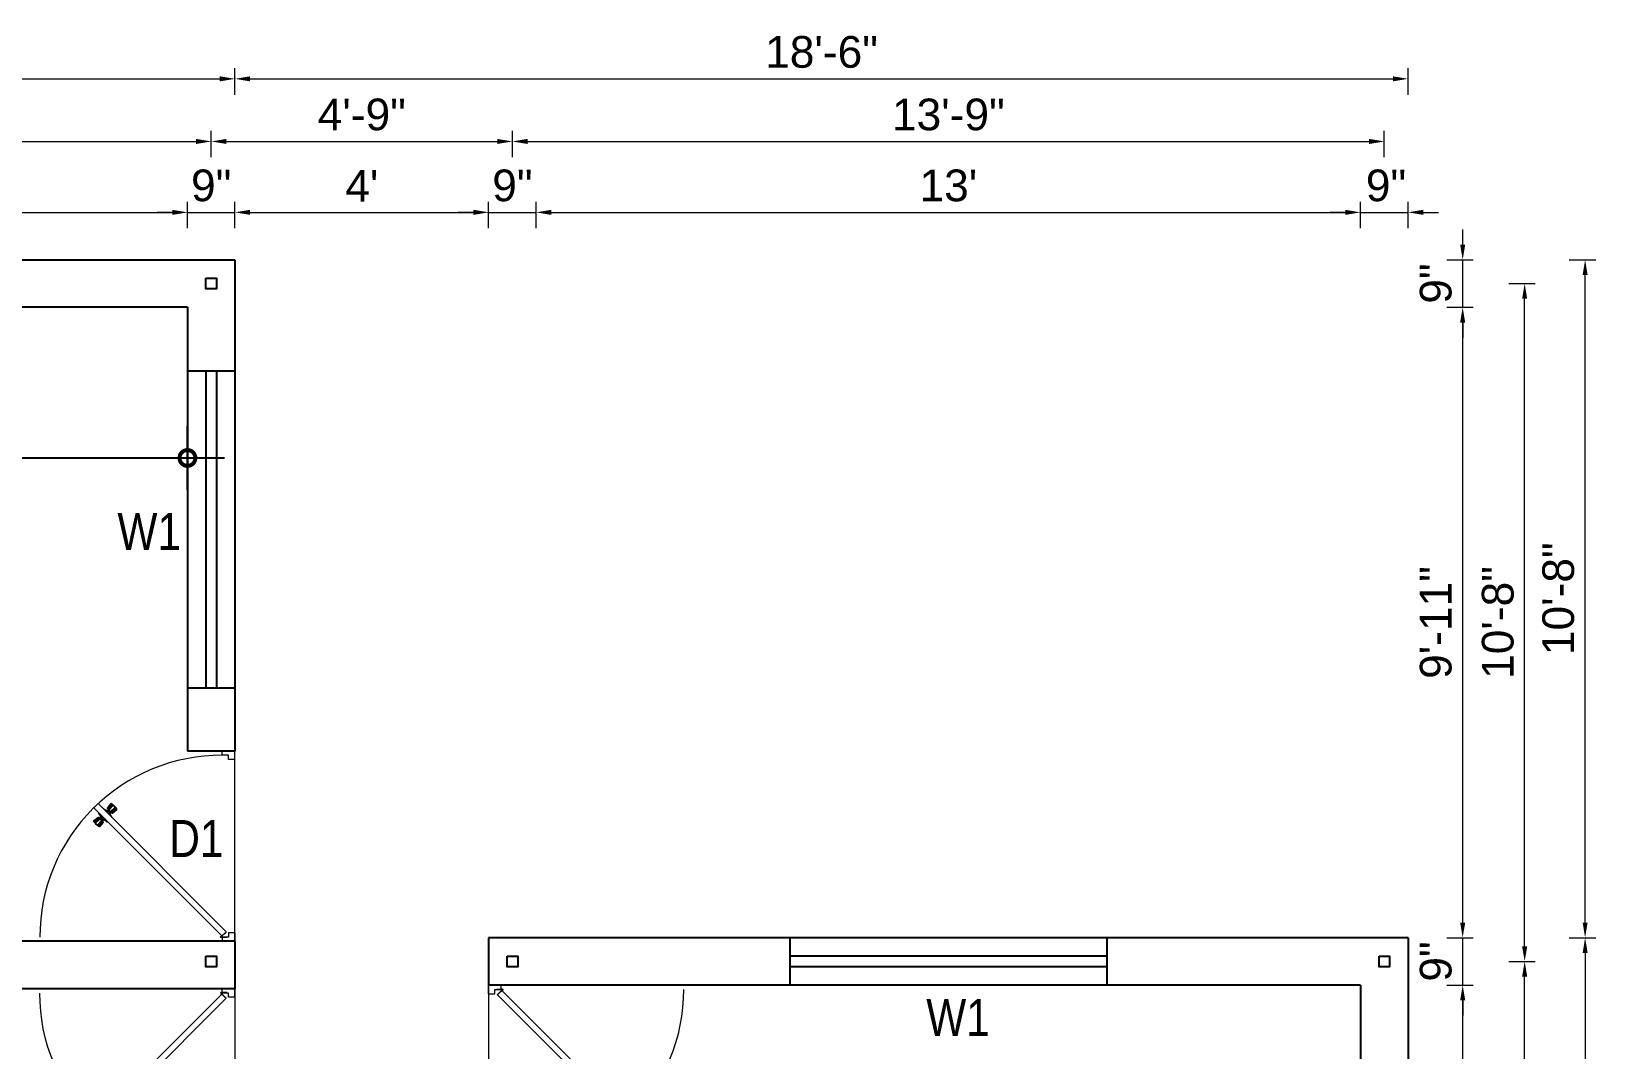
# Model space of a CAD drawing. Header units: inches. Extents: x 392906 to 410488, y -52747 to -40742.
# Drawn here: x 399336.1 to 399632.2, y -50948.8 to -50756 of the extents above; entities that cross this region are included whole.
import ezdxf

# ---------------------------------------------------------------- set-up
doc = ezdxf.new("R2010")
doc.units = ezdxf.units.IN
doc.header["$LTSCALE"] = 2
doc.header["$MEASUREMENT"] = 0
doc.header["$PDMODE"] = 34
doc.layers.get('0').update_dxf_attribs({"linetype": 'CONTINUOUS'})
doc.layers.get('DEFPOINTS').update_dxf_attribs({"color": 141, "linetype": 'CONTINUOUS'})
for name, color, linetype, lineweight in [('DOOR & WIN', 1, 'CONTINUOUS', 25), ('PUERTAS', 7, 'CONTINUOUS', 9), ('steps', 253, 'CONTINUOUS', 20)]:
    doc.layers.add(name, color=color, linetype=linetype, lineweight=lineweight)
doc.styles.add('Lettring Text', font='arial.ttf')
doc.styles.add('ROMANS', font='Romans.shx', dxfattribs={"width": 0.8})
doc.styles.get("Standard").update_dxf_attribs({"font": 'ARIALN.TTF'})
doc.dimstyles.new('8 SCALE', dxfattribs={"dimscale": 0, "dimtxt": 7, "dimasz": 6, "dimexe": 6, "dimexo": 2, "dimgap": 2, "dimtad": 1, "dimdec": 0, "dimzin": 0, "dimdsep": 46, "dimlunit": 4, "dimtxsty": 'ROMANS', "dimblk": 'DOTSMALL', "dimcen": 0, "dimdle": 7, "dimclrd": 8, "dimclre": 8, "dimclrt": 3, "dimadec": 0, "dimazin": 0, "dimtfac": 1, "dimtdec": 0, "dimtofl": 0, "dimtmove": 2, "dimatfit": 3, "dimfxl": 6, "dimfxlon": 1, "dimtolj": 1, "dimtzin": 0, "dimarcsym": 0})
doc.dimstyles.new('Copy of Standard', dxfattribs={"dimtxt": 6, "dimasz": 2.875, "dimexe": 2, "dimexo": 4, "dimgap": 2, "dimtad": 1, "dimdec": 0, "dimrnd": 1, "dimzin": 0, "dimdsep": 46, "dimlunit": 4, "dimtxsty": 'Lettring Text', "dimcen": 0.1, "dimclrd": 7, "dimclre": 7, "dimclrt": 7, "dimazin": 0, "dimtfac": 0.645, "dimtdec": 0, "dimtmove": 1, "dimatfit": 0, "dimfxl": 3, "dimfxlon": 1, "dimtfillclr": 256, "dimtolj": 1, "dimtzin": 0, "dimlwd": -1, "dimlwe": -1, "dimarcsym": 2})

# ---------------------------------------------------------------- blocks, each defined once
blk = doc.blocks.new('3ft')
at = {"layer": 'PUERTAS', "color": 6}
for p, q in [((1.01, 2.52), (25.23, 26.74)), ((26.05, 25.92), (25.23, 26.74)), ((26.05, 25.92), (1.77, 1.64)), ((0, 2.4), (0, 0)), ((0.72, 2.4), (0, 2.4)), ((1.6, 0), (0, 0)), ((0.72, 1.52), (0.72, 2.44)), ((0.8, 1.52), (0.72, 1.52)), ((0.8, 1.52), (0.8, 2.41)), ((0.8, 1.2), (0.8, 1.52)), ((1.6, 1.2), (0.8, 1.2)), ((1.57, 1.84), (0.94, 2.47)), ((1.63, 1.89), (0.97, 2.55)), ((1.63, 1.89), (1.57, 1.84)), ((1.77, 1.64), (1.57, 1.84)), ((1.6, 0), (1.6, 1.2)), ((34.4, 0), (34.4, 1.2)), ((34.4, 1.2), (35.2, 1.2)), ((34.4, 0), (36, 0)), ((35.2, 1.2), (35.2, 2.4)), ((35.2, 2.4), (36, 2.4)), ((36, 0), (36, 2.4))]:
    blk.add_line(p, q, dxfattribs=at)
at = {"layer": 'PUERTAS', "color": 1}
for p, q in [((22.58, 26.7), (22.14, 26.26)), ((22.67, 26.73), (22.17, 26.23)), ((22.61, 26.67), (22.58, 26.7)), ((23.45, 25.91), (22.79, 26.73)), ((21.67, 25.73), (22.17, 26.23)), ((22.49, 24.95), (21.67, 25.61)), ((21.7, 25.82), (22.14, 26.26)), ((21.73, 25.79), (21.7, 25.82)), ((22.6, 24.96), (23.02, 25.38)), ((22.61, 24.25), (22.92, 24.72)), ((22.62, 24.13), (22.61, 24.14)), ((22.7, 25.07), (22.71, 25.06)), ((22.82, 25.06), (23.08, 25.32)), ((22.94, 24.95), (22.83, 25.07)), ((22.92, 24.72), (22.92, 24.72)), ((22.93, 24.94), (23.19, 25.21)), ((22.93, 24.84), (22.93, 24.83)), ((23.44, 25.81), (23.02, 25.38)), ((23.34, 25.58), (23.08, 25.32)), ((23.46, 25.47), (23.19, 25.21)), ((23.33, 25.7), (23.34, 25.69)), ((23.45, 25.46), (23.33, 25.57)), ((23.57, 25.47), (23.57, 25.47)), ((24.15, 25.79), (23.68, 25.48)), ((23.68, 25.48), (23.68, 25.48)), ((24.25, 23.62), (24.51, 23.89)), ((24.27, 25.78), (24.26, 25.79)), ((24.26, 23.29), (24.69, 23.71)), ((24.37, 23.52), (24.63, 23.77)), ((24.78, 24.15), (24.51, 23.89)), ((24.89, 24.03), (24.63, 23.77)), ((25.11, 24.14), (24.69, 23.71)), ((24.77, 24.14), (24.88, 24.03)), ((24.79, 24.38), (24.78, 24.37)), ((24.78, 24.26), (24.78, 24.26)), ((25.1, 24.84), (24.79, 24.38)), ((25, 24.03), (25, 24.03)), ((25.09, 24.96), (25.1, 24.95)), ((25.22, 24.14), (26.03, 23.48)), ((23.44, 23.31), (23.45, 23.3)), ((23.56, 23.3), (24.03, 23.61)), ((24.03, 23.61), (24.03, 23.62)), ((24.14, 23.62), (24.14, 23.62)), ((24.26, 23.63), (24.37, 23.52)), ((24.26, 23.18), (24.92, 22.37)), ((24.37, 23.4), (24.37, 23.4)), ((25.04, 22.36), (25.54, 22.86)), ((25.1, 22.42), (25.13, 22.39)), ((25.13, 22.39), (25.57, 22.83)), ((26.04, 23.37), (25.54, 22.86)), ((26.01, 23.27), (25.57, 22.83)), ((25.98, 23.3), (26.01, 23.27))]:
    blk.add_line(p, q, dxfattribs=at)
at = {"layer": 'PUERTAS', "color": 8}
for p, q in [((23.41, 25.77), (22.65, 26.71)), ((23.46, 25.83), (22.72, 26.75)), ((22.57, 24.94), (21.65, 25.68)), ((22.63, 24.99), (21.69, 25.75)), ((22.74, 25.1), (21.84, 25.9)), ((22.13, 26.28), (21.98, 26.13)), ((22.88, 25.24), (22.01, 26.06)), ((22.13, 26.28), (22.27, 26.42)), ((22.29, 26.41), (22.27, 26.42)), ((23.16, 25.52), (22.34, 26.39)), ((23.3, 25.66), (22.5, 26.56)), ((22.69, 24.32), (23.02, 24.83)), ((22.95, 24.96), (22.84, 25.07)), ((22.98, 24.99), (22.86, 25.1)), ((23.03, 25.04), (22.91, 25.15)), ((22.91, 24.53), (23.1, 24.91)), ((23.11, 25.12), (22.99, 25.23)), ((23.13, 24.76), (23.18, 24.99)), ((23.28, 25.3), (23.17, 25.41)), ((23.36, 25.37), (23.25, 25.49)), ((23.31, 24.94), (23.28, 25.08)), ((23.41, 25.43), (23.3, 25.54)), ((23.46, 25.09), (23.32, 25.13)), ((23.44, 25.45), (23.33, 25.56)), ((23.64, 25.27), (23.41, 25.22)), ((23.87, 25.49), (23.49, 25.3)), ((24.08, 25.71), (23.57, 25.38)), ((23.63, 23.38), (24.14, 23.72)), ((23.84, 23.6), (24.22, 23.79)), ((24.07, 23.82), (24.3, 23.88)), ((24.25, 24), (24.39, 23.97)), ((24.35, 23.72), (24.46, 23.61)), ((24.4, 24.15), (24.43, 24.01)), ((24.43, 23.8), (24.54, 23.69)), ((24.58, 24.33), (24.52, 24.1)), ((24.6, 23.97), (24.72, 23.86)), ((24.8, 24.56), (24.61, 24.18)), ((25.02, 24.77), (24.68, 24.26)), ((24.68, 24.05), (24.79, 23.94)), ((24.73, 24.1), (24.85, 23.99)), ((24.76, 24.13), (24.87, 24.02)), ((24.83, 23.85), (25.7, 23.03)), ((24.97, 23.99), (25.87, 23.2)), ((25.08, 24.1), (26.02, 23.34)), ((25.14, 24.15), (26.06, 23.41)), ((24.25, 23.26), (24.99, 22.34)), ((24.27, 23.64), (24.38, 23.53)), ((24.3, 23.67), (24.41, 23.56)), ((24.3, 23.32), (25.06, 22.38)), ((24.41, 23.43), (25.2, 22.53)), ((24.55, 23.57), (25.37, 22.7)), ((25.58, 22.82), (25.43, 22.67)), ((25.58, 22.82), (25.73, 22.97)), ((25.72, 22.98), (25.73, 22.97)), ((0, 0), (36, 0))]:
    blk.add_line(p, q, dxfattribs=at)
at = {"layer": 'PUERTAS', "color": 2}
for p, q in [((21.99, 26.11), (21.98, 26.13)), ((25.42, 22.68), (25.43, 22.67))]:
    blk.add_line(p, q, dxfattribs=at)
at = {"layer": 'PUERTAS', "color": 6}
for radius in [0.155, 0.0752]:
    blk.add_circle((0.82, 2.56), radius, dxfattribs=at)
blk.add_arc((0.82, 2.56), 34.38, 359.7285, 90.0333, dxfattribs=at)
at = {"layer": 'PUERTAS', "color": 1}
for centre, start, end in [((22.73, 26.68), 38.9236, 135), ((22.54, 25.01), 231.0764, 315), ((22.67, 24.2), 135, 225), ((22.77, 25.12), 225, 315), ((22.99, 24.89), 135, 219.7428), ((22.87, 24.78), 315, 39.7428), ((23.28, 25.63), 315, 45), ((23.39, 25.86), 315, 38.9236), ((23.51, 25.41), 50.2572, 135), ((23.62, 25.53), 230.2572, 315), ((24.2, 25.73), 45, 135), ((24.84, 24.31), 135, 219.7428), ((24.72, 24.21), 315, 39.7428), ((24.94, 23.98), 45, 135), ((25.04, 24.89), 315, 45), ((25.17, 24.08), 51.0764, 135), ((23.51, 23.36), 225, 315), ((24.09, 23.56), 50.2572, 135), ((24.2, 23.68), 230.2572, 315), ((24.32, 23.23), 135, 218.9236), ((24.42, 23.46), 135, 225), ((24.98, 22.42), 218.9236, 315), ((25.98, 23.42), 315, 51.0764)]:
    blk.add_arc(centre, 0.08, start, end, dxfattribs=at)
blk = doc.blocks.new('*U199')
at = {"color": 3, "xscale": -1}
blk.add_blockref('3ft', (42, 0), dxfattribs=at)
blk = doc.blocks.new('*D1050')
at = {"layer": 'DEFPOINTS', "color": 0, "ltscale": 0.5, "transparency": 16777216}
for p in [(399365.66, -50790.32), (399214.33, -50799.29), (399365.66, -50799.29)]:
    blk.add_point(p, dxfattribs=at)
at = {"layer": 'steps', "color": 7, "ltscale": 0.5, "transparency": 16777216}
for p, q in [((399214.33, -50793.32), (399214.33, -50788.32)), ((399217.2, -50790.32), (399362.78, -50790.32)), ((399365.66, -50793.32), (399365.66, -50788.32))]:
    blk.add_line(p, q, dxfattribs=at)
for points in [[(399217.2, -50789.84), (399217.2, -50790.8), (399214.33, -50790.32)], [(399362.78, -50789.84), (399362.78, -50790.8), (399365.66, -50790.32)]]:
    blk.add_solid(points, dxfattribs=at)
at = {"layer": 'steps', "color": 7, "ltscale": 0.5, "transparency": 16777216, "insert": (399289.99, -50785.31), "char_height": 6, "attachment_point": 5, "style": 'Lettring Text'}
blk.add_mtext('\\A1;12\'-7"', dxfattribs=at)
blk = doc.blocks.new('*D1051')
at = {"layer": 'DEFPOINTS', "color": 0, "ltscale": 0.5, "transparency": 16777216}
for p in [(399374.66, -50790.32), (399365.66, -50799.29), (399374.66, -50799.29)]:
    blk.add_point(p, dxfattribs=at)
at = {"layer": 'steps', "color": 7, "ltscale": 0.5, "transparency": 16777216}
for p, q in [((399362.78, -50790.32), (399359.91, -50790.32)), ((399365.66, -50793.32), (399365.66, -50788.32)), ((399365.66, -50790.32), (399374.66, -50790.32)), ((399374.66, -50793.32), (399374.66, -50788.32)), ((399377.53, -50790.32), (399380.41, -50790.32))]:
    blk.add_line(p, q, dxfattribs=at)
for points in [[(399362.78, -50789.84), (399362.78, -50790.8), (399365.66, -50790.32)], [(399377.53, -50789.84), (399377.53, -50790.8), (399374.66, -50790.32)]]:
    blk.add_solid(points, dxfattribs=at)
at = {"layer": 'steps', "color": 7, "ltscale": 0.5, "transparency": 16777216, "insert": (399370.16, -50785.26), "char_height": 6, "attachment_point": 5, "style": 'Lettring Text'}
blk.add_mtext('\\A1;9"', dxfattribs=at)
blk = doc.blocks.new('*D1052')
at = {"layer": 'DEFPOINTS', "color": 0, "ltscale": 0.5, "transparency": 16777216}
for p in [(399422.66, -50790.32), (399374.66, -50799.29), (399422.66, -50927.61)]:
    blk.add_point(p, dxfattribs=at)
at = {"layer": 'steps', "color": 7, "ltscale": 0.5, "transparency": 16777216}
for p, q in [((399374.66, -50793.32), (399374.66, -50788.32)), ((399377.53, -50790.32), (399419.78, -50790.32)), ((399422.66, -50793.32), (399422.66, -50788.32))]:
    blk.add_line(p, q, dxfattribs=at)
for points in [[(399377.53, -50789.84), (399377.53, -50790.8), (399374.66, -50790.32)], [(399419.78, -50789.84), (399419.78, -50790.8), (399422.66, -50790.32)]]:
    blk.add_solid(points, dxfattribs=at)
at = {"layer": 'steps', "color": 7, "ltscale": 0.5, "transparency": 16777216, "insert": (399398.66, -50785.32), "char_height": 6, "attachment_point": 5, "style": 'Lettring Text'}
blk.add_mtext("\\A1;4'", dxfattribs=at)
blk = doc.blocks.new('*D1053')
at = {"layer": 'DEFPOINTS', "color": 0, "ltscale": 0.5, "transparency": 16777216}
for p in [(399431.66, -50790.32), (399422.66, -50927.61), (399431.66, -50927.61)]:
    blk.add_point(p, dxfattribs=at)
at = {"layer": 'steps', "color": 7, "ltscale": 0.5, "transparency": 16777216}
for p, q in [((399419.78, -50790.32), (399416.91, -50790.32)), ((399422.66, -50793.32), (399422.66, -50788.32)), ((399422.66, -50790.32), (399431.66, -50790.32)), ((399431.66, -50793.32), (399431.66, -50788.32)), ((399434.53, -50790.32), (399437.41, -50790.32))]:
    blk.add_line(p, q, dxfattribs=at)
for points in [[(399419.78, -50789.84), (399419.78, -50790.8), (399422.66, -50790.32)], [(399434.53, -50789.84), (399434.53, -50790.8), (399431.66, -50790.32)]]:
    blk.add_solid(points, dxfattribs=at)
at = {"layer": 'steps', "color": 7, "ltscale": 0.5, "transparency": 16777216, "insert": (399427.16, -50785.26), "char_height": 6, "attachment_point": 5, "style": 'Lettring Text'}
blk.add_mtext('\\A1;9"', dxfattribs=at)
blk = doc.blocks.new('*D1054')
at = {"layer": 'DEFPOINTS', "color": 0, "ltscale": 0.5, "transparency": 16777216}
for p in [(399587.66, -50790.32), (399431.66, -50927.61), (399587.66, -50927.61)]:
    blk.add_point(p, dxfattribs=at)
at = {"layer": 'steps', "color": 7, "ltscale": 0.5, "transparency": 16777216}
for p, q in [((399431.66, -50793.32), (399431.66, -50788.32)), ((399434.53, -50790.32), (399584.78, -50790.32)), ((399587.66, -50793.32), (399587.66, -50788.32))]:
    blk.add_line(p, q, dxfattribs=at)
for points in [[(399434.53, -50789.84), (399434.53, -50790.8), (399431.66, -50790.32)], [(399584.78, -50789.84), (399584.78, -50790.8), (399587.66, -50790.32)]]:
    blk.add_solid(points, dxfattribs=at)
at = {"layer": 'steps', "color": 7, "ltscale": 0.5, "transparency": 16777216, "insert": (399509.66, -50785.26), "char_height": 6, "attachment_point": 5, "style": 'Lettring Text'}
blk.add_mtext("\\A1;13'", dxfattribs=at)
blk = doc.blocks.new('*D1064')
at = {"layer": 'DEFPOINTS', "color": 0, "ltscale": 0.5, "transparency": 16777216}
for p in [(399596.66, -50790.32), (399587.66, -50927.61), (399596.66, -50927.61)]:
    blk.add_point(p, dxfattribs=at)
at = {"layer": 'steps', "color": 7, "ltscale": 0.5, "transparency": 16777216}
for p, q in [((399584.78, -50790.32), (399581.91, -50790.32)), ((399587.66, -50793.32), (399587.66, -50788.32)), ((399587.66, -50790.32), (399596.66, -50790.32)), ((399596.66, -50793.32), (399596.66, -50788.32)), ((399599.53, -50790.32), (399602.41, -50790.32))]:
    blk.add_line(p, q, dxfattribs=at)
for points in [[(399584.78, -50789.84), (399584.78, -50790.8), (399587.66, -50790.32)], [(399599.53, -50789.84), (399599.53, -50790.8), (399596.66, -50790.32)]]:
    blk.add_solid(points, dxfattribs=at)
at = {"layer": 'steps', "color": 7, "ltscale": 0.5, "transparency": 16777216, "insert": (399592.48, -50785.26), "char_height": 6, "attachment_point": 5, "style": 'Lettring Text'}
blk.add_mtext('\\A1;9"', dxfattribs=at)
blk = doc.blocks.new('*D1065')
at = {"layer": 'DEFPOINTS', "color": 0, "ltscale": 0.5, "transparency": 16777216}
for p in [(399370.16, -50776.9), (399210.3, -50803.79), (399370.16, -50803.79)]:
    blk.add_point(p, dxfattribs=at)
at = {"layer": 'steps', "color": 7, "ltscale": 0.5, "transparency": 16777216}
for p, q in [((399210.3, -50779.9), (399210.3, -50774.9)), ((399370.16, -50779.9), (399370.16, -50774.9)), ((399213.17, -50776.9), (399367.28, -50776.9))]:
    blk.add_line(p, q, dxfattribs=at)
for points in [[(399213.17, -50776.42), (399213.17, -50777.38), (399210.3, -50776.9)], [(399367.28, -50776.42), (399367.28, -50777.38), (399370.16, -50776.9)]]:
    blk.add_solid(points, dxfattribs=at)
at = {"layer": 'steps', "color": 7, "ltscale": 0.5, "transparency": 16777216, "insert": (399290.23, -50771.83), "char_height": 6, "attachment_point": 5, "style": 'Lettring Text'}
blk.add_mtext('\\A1;13\'-4"', dxfattribs=at)
blk = doc.blocks.new('*D1066')
at = {"layer": 'DEFPOINTS', "color": 0, "ltscale": 0.5, "transparency": 16777216}
for p in [(399427.16, -50776.9), (399370.16, -50803.79), (399427.16, -50932.11)]:
    blk.add_point(p, dxfattribs=at)
at = {"layer": 'steps', "color": 7, "ltscale": 0.5, "transparency": 16777216}
for p, q in [((399370.16, -50779.9), (399370.16, -50774.9)), ((399427.16, -50779.9), (399427.16, -50774.9)), ((399373.03, -50776.9), (399424.28, -50776.9))]:
    blk.add_line(p, q, dxfattribs=at)
for points in [[(399373.03, -50776.42), (399373.03, -50777.38), (399370.16, -50776.9)], [(399424.28, -50776.42), (399424.28, -50777.38), (399427.16, -50776.9)]]:
    blk.add_solid(points, dxfattribs=at)
at = {"layer": 'steps', "color": 7, "ltscale": 0.5, "transparency": 16777216, "insert": (399398.66, -50771.83), "char_height": 6, "attachment_point": 5, "style": 'Lettring Text'}
blk.add_mtext('\\A1;4\'-9"', dxfattribs=at)
blk = doc.blocks.new('*D1067')
at = {"layer": 'DEFPOINTS', "color": 0, "ltscale": 0.5, "transparency": 16777216}
for p in [(399592.16, -50776.9), (399427.16, -50932.11), (399592.16, -50932.11)]:
    blk.add_point(p, dxfattribs=at)
at = {"layer": 'steps', "color": 7, "ltscale": 0.5, "transparency": 16777216}
for p, q in [((399427.16, -50779.9), (399427.16, -50774.9)), ((399592.16, -50779.9), (399592.16, -50774.9)), ((399430.03, -50776.9), (399589.28, -50776.9))]:
    blk.add_line(p, q, dxfattribs=at)
for points in [[(399430.03, -50776.42), (399430.03, -50777.38), (399427.16, -50776.9)], [(399589.28, -50776.42), (399589.28, -50777.38), (399592.16, -50776.9)]]:
    blk.add_solid(points, dxfattribs=at)
at = {"layer": 'steps', "color": 7, "ltscale": 0.5, "transparency": 16777216, "insert": (399509.66, -50771.83), "char_height": 6, "attachment_point": 5, "style": 'Lettring Text'}
blk.add_mtext('\\A1;13\'-9"', dxfattribs=at)
blk = doc.blocks.new('*D1068')
at = {"layer": 'DEFPOINTS', "color": 0, "ltscale": 0.5, "transparency": 16777216}
for p in [(399374.66, -50765.05), (399205.27, -50799.29), (399374.66, -50799.29)]:
    blk.add_point(p, dxfattribs=at)
at = {"layer": 'steps', "color": 7, "ltscale": 0.5, "transparency": 16777216}
for p, q in [((399205.27, -50768.05), (399205.27, -50763.05)), ((399374.66, -50768.05), (399374.66, -50763.05)), ((399208.15, -50765.05), (399371.78, -50765.05))]:
    blk.add_line(p, q, dxfattribs=at)
for points in [[(399208.15, -50764.57), (399208.15, -50765.53), (399205.27, -50765.05)], [(399371.78, -50764.57), (399371.78, -50765.53), (399374.66, -50765.05)]]:
    blk.add_solid(points, dxfattribs=at)
at = {"layer": 'steps', "color": 7, "ltscale": 0.5, "transparency": 16777216, "insert": (399289.97, -50760.04), "char_height": 6, "attachment_point": 5, "style": 'Lettring Text'}
blk.add_mtext('\\A1;14\'-1"', dxfattribs=at)
blk = doc.blocks.new('*D1082')
at = {"layer": 'DEFPOINTS', "color": 0, "ltscale": 0.5, "transparency": 16777216}
for p in [(399596.66, -50765.05), (399374.66, -50799.29), (399596.66, -50927.61)]:
    blk.add_point(p, dxfattribs=at)
at = {"layer": 'steps', "color": 7, "ltscale": 0.5, "transparency": 16777216}
for p, q in [((399374.66, -50768.05), (399374.66, -50763.05)), ((399596.66, -50768.05), (399596.66, -50763.05)), ((399377.53, -50765.05), (399593.78, -50765.05))]:
    blk.add_line(p, q, dxfattribs=at)
for points in [[(399377.53, -50764.57), (399377.53, -50765.53), (399374.66, -50765.05)], [(399593.78, -50764.57), (399593.78, -50765.53), (399596.66, -50765.05)]]:
    blk.add_solid(points, dxfattribs=at)
at = {"layer": 'steps', "color": 7, "ltscale": 0.5, "transparency": 16777216, "insert": (399485.66, -50759.99), "char_height": 6, "attachment_point": 5, "style": 'Lettring Text'}
blk.add_mtext('\\A1;18\'-6"', dxfattribs=at)
blk = doc.blocks.new('*D1084')
at = {"layer": 'DEFPOINTS', "color": 0, "ltscale": 0.5, "transparency": 16777216}
for p in [(399596.66, -50936.61), (399606.99, -50936.61), (399596.66, -51056.46)]:
    blk.add_point(p, dxfattribs=at)
at = {"layer": 'steps', "color": 7, "ltscale": 0.5, "transparency": 16777216}
for p, q in [((399603.99, -50936.61), (399608.99, -50936.61)), ((399606.99, -51053.59), (399606.99, -50939.49)), ((399603.99, -51056.46), (399608.99, -51056.46))]:
    blk.add_line(p, q, dxfattribs=at)
for points in [[(399606.51, -50939.49), (399607.47, -50939.49), (399606.99, -50936.61)], [(399606.51, -51053.59), (399607.47, -51053.59), (399606.99, -51056.46)]]:
    blk.add_solid(points, dxfattribs=at)
at = {"layer": 'steps', "color": 7, "ltscale": 0.5, "transparency": 16777216, "insert": (399601.92, -50996.54), "char_height": 6, "attachment_point": 5, "rotation": 90, "style": 'Lettring Text'}
blk.add_mtext("\\A1;10'", dxfattribs=at)
blk = doc.blocks.new('*D1085')
at = {"layer": 'DEFPOINTS', "color": 0, "ltscale": 0.5, "transparency": 16777216}
for p in [(399596.66, -50927.61), (399606.99, -50927.61), (399596.66, -50936.61)]:
    blk.add_point(p, dxfattribs=at)
at = {"layer": 'steps', "color": 7, "ltscale": 0.5, "transparency": 16777216}
for p, q in [((399606.99, -50924.74), (399606.99, -50921.86)), ((399603.99, -50927.61), (399608.99, -50927.61)), ((399606.99, -50936.61), (399606.99, -50927.61)), ((399603.99, -50936.61), (399608.99, -50936.61)), ((399606.99, -50939.49), (399606.99, -50942.36))]:
    blk.add_line(p, q, dxfattribs=at)
for points in [[(399606.51, -50924.74), (399607.47, -50924.74), (399606.99, -50927.61)], [(399606.51, -50939.49), (399607.47, -50939.49), (399606.99, -50936.61)]]:
    blk.add_solid(points, dxfattribs=at)
at = {"layer": 'steps', "color": 7, "ltscale": 0.5, "transparency": 16777216, "insert": (399601.92, -50932.11), "char_height": 6, "attachment_point": 5, "rotation": 90, "style": 'Lettring Text'}
blk.add_mtext('\\A1;9"', dxfattribs=at)
blk = doc.blocks.new('*D1086')
at = {"layer": 'DEFPOINTS', "color": 0, "ltscale": 0.5, "transparency": 16777216}
for p in [(399374.66, -50808.29), (399606.99, -50808.29), (399596.66, -50927.61)]:
    blk.add_point(p, dxfattribs=at)
at = {"layer": 'steps', "color": 7, "ltscale": 0.5, "transparency": 16777216}
for p, q in [((399603.99, -50808.29), (399608.99, -50808.29)), ((399606.99, -50924.74), (399606.99, -50811.17)), ((399603.99, -50927.61), (399608.99, -50927.61))]:
    blk.add_line(p, q, dxfattribs=at)
for points in [[(399606.51, -50811.17), (399607.47, -50811.17), (399606.99, -50808.29)], [(399606.51, -50924.74), (399607.47, -50924.74), (399606.99, -50927.61)]]:
    blk.add_solid(points, dxfattribs=at)
at = {"layer": 'steps', "color": 7, "ltscale": 0.5, "transparency": 16777216, "insert": (399601.92, -50867.95), "char_height": 6, "attachment_point": 5, "rotation": 90, "style": 'Lettring Text'}
blk.add_mtext('\\A1;9\'-11"', dxfattribs=at)
blk = doc.blocks.new('*D1059')
at = {"layer": 'DEFPOINTS', "color": 0, "ltscale": 0.5, "transparency": 16777216}
for p in [(399374.66, -50799.29), (399606.99, -50799.29), (399374.66, -50808.29)]:
    blk.add_point(p, dxfattribs=at)
at = {"layer": 'steps', "color": 7, "ltscale": 0.5, "transparency": 16777216}
for p, q in [((399606.99, -50796.42), (399606.99, -50793.54)), ((399603.99, -50799.29), (399608.99, -50799.29)), ((399606.99, -50808.29), (399606.99, -50799.29)), ((399603.99, -50808.29), (399608.99, -50808.29)), ((399606.99, -50811.17), (399606.99, -50814.04))]:
    blk.add_line(p, q, dxfattribs=at)
for points in [[(399606.51, -50796.42), (399607.47, -50796.42), (399606.99, -50799.29)], [(399606.51, -50811.17), (399607.47, -50811.17), (399606.99, -50808.29)]]:
    blk.add_solid(points, dxfattribs=at)
at = {"layer": 'steps', "color": 7, "ltscale": 0.5, "transparency": 16777216, "insert": (399601.92, -50803.79), "char_height": 6, "attachment_point": 5, "rotation": 90, "style": 'Lettring Text'}
blk.add_mtext('\\A1;9"', dxfattribs=at)
blk = doc.blocks.new('*D1060')
at = {"layer": 'DEFPOINTS', "color": 0, "ltscale": 0.5, "transparency": 16777216}
for p in [(399592.16, -50932.11), (399618.72, -50932.11), (399592.16, -51061.05)]:
    blk.add_point(p, dxfattribs=at)
at = {"layer": 'steps', "color": 7, "ltscale": 0.5, "transparency": 16777216}
for p, q in [((399615.72, -50932.11), (399620.72, -50932.11)), ((399618.72, -51058.18), (399618.72, -50934.99)), ((399615.72, -51061.05), (399620.72, -51061.05))]:
    blk.add_line(p, q, dxfattribs=at)
for points in [[(399618.24, -50934.99), (399619.2, -50934.99), (399618.72, -50932.11)], [(399618.24, -51058.18), (399619.2, -51058.18), (399618.72, -51061.05)]]:
    blk.add_solid(points, dxfattribs=at)
at = {"layer": 'steps', "color": 7, "ltscale": 0.5, "transparency": 16777216, "insert": (399613.66, -50996.58), "char_height": 6, "attachment_point": 5, "rotation": 90, "style": 'Lettring Text'}
blk.add_mtext('\\A1;10\'-9"', dxfattribs=at)
blk = doc.blocks.new('*D1061')
at = {"layer": 'DEFPOINTS', "color": 0, "ltscale": 0.5, "transparency": 16777216}
for p in [(399370.16, -50803.79), (399618.72, -50803.79), (399592.16, -50932.11)]:
    blk.add_point(p, dxfattribs=at)
at = {"layer": 'steps', "color": 7, "ltscale": 0.5, "transparency": 16777216}
for p, q in [((399615.72, -50803.79), (399620.72, -50803.79)), ((399618.72, -50929.24), (399618.72, -50806.67)), ((399615.72, -50932.11), (399620.72, -50932.11))]:
    blk.add_line(p, q, dxfattribs=at)
for points in [[(399618.24, -50806.67), (399619.2, -50806.67), (399618.72, -50803.79)], [(399618.24, -50929.24), (399619.2, -50929.24), (399618.72, -50932.11)]]:
    blk.add_solid(points, dxfattribs=at)
at = {"layer": 'steps', "color": 7, "ltscale": 0.5, "transparency": 16777216, "insert": (399613.66, -50867.95), "char_height": 6, "attachment_point": 5, "rotation": 90, "style": 'Lettring Text'}
blk.add_mtext('\\A1;10\'-8"', dxfattribs=at)
blk = doc.blocks.new('*D1062')
at = {"layer": 'DEFPOINTS', "color": 0, "ltscale": 0.5, "transparency": 16777216}
for p in [(399596.66, -50927.61), (399596.66, -51065.46), (399630.16, -51065.46)]:
    blk.add_point(p, dxfattribs=at)
at = {"layer": 'steps', "color": 7, "ltscale": 0.5, "transparency": 16777216}
for p, q in [((399627.16, -50927.61), (399632.16, -50927.61)), ((399630.16, -50930.49), (399630.16, -51062.59)), ((399627.16, -51065.46), (399632.16, -51065.46))]:
    blk.add_line(p, q, dxfattribs=at)
for points in [[(399629.69, -50930.49), (399630.64, -50930.49), (399630.16, -50927.61)], [(399629.69, -51062.59), (399630.64, -51062.59), (399630.16, -51065.46)]]:
    blk.add_solid(points, dxfattribs=at)
at = {"layer": 'steps', "color": 7, "ltscale": 0.5, "transparency": 16777216, "insert": (399625.1, -50996.54), "char_height": 6, "attachment_point": 5, "rotation": 90, "style": 'Lettring Text'}
blk.add_mtext('\\A1;11\'-6"', dxfattribs=at)
blk = doc.blocks.new('*D1063')
at = {"layer": 'DEFPOINTS', "color": 0, "ltscale": 0.5, "transparency": 16777216}
for p in [(399374.66, -50799.29), (399630.16, -50799.29), (399596.66, -50927.61)]:
    blk.add_point(p, dxfattribs=at)
at = {"layer": 'steps', "color": 7, "ltscale": 0.5, "transparency": 16777216}
for p, q in [((399627.16, -50799.29), (399632.16, -50799.29)), ((399630.16, -50924.74), (399630.16, -50802.17)), ((399627.16, -50927.61), (399632.16, -50927.61))]:
    blk.add_line(p, q, dxfattribs=at)
for points in [[(399629.69, -50802.17), (399630.64, -50802.17), (399630.16, -50799.29)], [(399629.69, -50924.74), (399630.64, -50924.74), (399630.16, -50927.61)]]:
    blk.add_solid(points, dxfattribs=at)
at = {"layer": 'steps', "color": 7, "ltscale": 0.5, "transparency": 16777216, "insert": (399625.1, -50863.45), "char_height": 6, "attachment_point": 5, "rotation": 90, "style": 'Lettring Text'}
blk.add_mtext('\\A1;10\'-8"', dxfattribs=at)
blk = doc.blocks.new('_DOTSMALL')
at = {"color": 0, "linetype": 'ByBlock', "const_width": 0.5}
blk.add_lwpolyline([(-0.0625, 0, 1), (0.0625, 0, 1)], format="xyb", close=True, dxfattribs=at)
blk = doc.blocks.new('*D1070')
at = {"color": 8, "lineweight": -2, "ltscale": 0.5, "transparency": 16777216}
for p, q in [((399221.94, -50842.81), (399221.94, -50830.81)), ((399365.66, -50842.81), (399365.66, -50830.81)), ((399214.94, -50836.81), (399372.66, -50836.81))]:
    blk.add_line(p, q, dxfattribs=at)
at = {"layer": 'DEFPOINTS', "color": 0, "ltscale": 0.5, "transparency": 16777216}
for p in [(399365.66, -50836.81), (399221.94, -50868.29), (399365.66, -50868.29)]:
    blk.add_point(p, dxfattribs=at)
at = {"color": 8, "lineweight": -2, "ltscale": 0.5, "transparency": 16777216, "xscale": 6, "yscale": 6, "zscale": 6, "rotation": 180}
blk.add_blockref('_DOTSMALL', (399221.94, -50836.81), dxfattribs=at)
at = {"color": 8, "lineweight": -2, "ltscale": 0.5, "transparency": 16777216, "xscale": 6, "yscale": 6, "zscale": 6}
blk.add_blockref('_DOTSMALL', (399365.66, -50836.81), dxfattribs=at)
at = {"color": 3, "ltscale": 0.5, "transparency": 16777216, "insert": (399293.8, -50830.65), "char_height": 7, "attachment_point": 5, "style": 'ROMANS'}
blk.add_mtext("\\A1;12'", dxfattribs=at)

msp = doc.modelspace()

# ---------------------------------------------------------------- linework, layer by layer
at = {"ltscale": 0.5}
for p, q in [((399205.27, -50799.29), (399374.66, -50799.29)), ((399374.66, -50799.29), (399374.66, -50892.29)), ((399365.66, -50808.29), (399215.32, -50808.29)), ((399365.66, -50808.29), (399365.66, -50892.29)), ((399365.66, -50820.29), (399374.66, -50820.29)), ((399369.16, -50820.29), (399369.16, -50880.29)), ((399371.16, -50820.29), (399371.16, -50880.29)), ((399365.66, -50880.29), (399374.66, -50880.29)), ((399374.66, -50892.29), (399365.66, -50892.29)), ((399374.66, -50928.29), (399228.56, -50928.29)), ((399374.66, -50928.29), (399374.66, -50937.29)), ((399596.66, -50927.61), (399422.66, -50927.61)), ((399422.66, -50927.61), (399422.66, -50936.61)), ((399479.66, -50927.61), (399479.66, -50936.61)), ((399539.66, -50927.61), (399539.66, -50936.61)), ((399596.66, -50927.61), (399596.66, -51065.46)), ((399539.66, -50931.11), (399479.66, -50931.11)), ((399539.66, -50933.11), (399479.66, -50933.11)), ((399374.66, -50937.29), (399229.55, -50937.29)), ((399587.66, -50936.61), (399422.66, -50936.61)), ((399587.66, -50936.61), (399587.66, -51056.64))]:
    msp.add_line(p, q, dxfattribs=at)
for points in [[(399369.16, -50802.79), (399371.16, -50802.79), (399371.16, -50804.79), (399369.16, -50804.79)], [(399369.16, -50931.11), (399371.16, -50931.11), (399371.16, -50933.11), (399369.16, -50933.11)], [(399426.16, -50931.11), (399428.16, -50931.11), (399428.16, -50933.11), (399426.16, -50933.11)], [(399591.16, -50931.11), (399593.16, -50931.11), (399593.16, -50933.11), (399591.16, -50933.11)]]:
    msp.add_lwpolyline(points, close=True, dxfattribs=at)

# ---------------------------------------------------------------- block references
at = {"layer": 'DOOR & WIN', "xscale": -1}
for p, rotation in [((399374.66, -50886.29), 90), ((399422.66, -50978.61), 270)]:
    msp.add_blockref('*U199', p, dxfattribs=dict(at, rotation=rotation))
at = {"layer": 'DOOR & WIN', "rotation": 90.00000000000001}
msp.add_blockref('*U199', (399374.66, -50979.29), dxfattribs=at)

# ---------------------------------------------------------------- texts
at = {"layer": 'steps', "color": 7, "ltscale": 0.3, "char_height": 7, "width": 18.6213, "attachment_point": 8}
for insert in [(399358.43, -50854.22), (399511.49, -50946.21)]:
    msp.add_mtext('W1', dxfattribs=dict(at, insert=insert))
at = {"layer": 'steps', "color": 7, "ltscale": 0.3, "insert": (399367.36, -50912.33), "char_height": 7, "attachment_point": 8}
msp.add_mtext_dynamic_manual_height_columns('{\\W1;D1}', width=18.6213, gutter_width=40, heights=[0], dxfattribs=at)

# ---------------------------------------------------------------- dimensions: what is measured, and where the dimension line sits
at = {"ltscale": 0.5}
dim = msp.add_linear_dim(base=(399365.66, -50836.81), p1=(399221.94, -50868.29), p2=(399365.66, -50868.29), dimstyle='8 SCALE', override={"dimscale": 1}, dxfattribs=at)
dim.commit()
dim.dimension.update_dxf_attribs({"geometry": '*D1070', "text_midpoint": (399293.8, -50830.65)})
at = {"layer": 'steps', "ltscale": 0.5}
for base, p1, p2, picture, middle in [((399374.66, -50765.05), (399205.27, -50799.29), (399374.66, -50799.29), '*D1068', (399289.97, -50760.04)), ((399596.66, -50765.05), (399374.66, -50799.29), (399596.66, -50927.61), '*D1082', (399485.66, -50759.99)), ((399370.16, -50776.9), (399210.3, -50803.79), (399370.16, -50803.79), '*D1065', (399290.23, -50771.83)), ((399427.16, -50776.9), (399370.16, -50803.79), (399427.16, -50932.11), '*D1066', (399398.66, -50771.83)), ((399592.16, -50776.9), (399427.16, -50932.11), (399592.16, -50932.11), '*D1067', (399509.66, -50771.83)), ((399365.66, -50790.32), (399214.33, -50799.29), (399365.66, -50799.29), '*D1050', (399289.99, -50785.31)), ((399422.66, -50790.32), (399374.66, -50799.29), (399422.66, -50927.61), '*D1052', (399398.66, -50785.32)), ((399587.66, -50790.32), (399431.66, -50927.61), (399587.66, -50927.61), '*D1054', (399509.66, -50785.26))]:
    dim = msp.add_linear_dim(base=base, p1=p1, p2=p2, dimstyle='Copy of Standard', dxfattribs=at)
    dim.commit()
    dim.dimension.update_dxf_attribs({"geometry": picture, "text_midpoint": middle})
for base, p1, p2, picture, middle in [((399374.66, -50790.32), (399365.66, -50799.29), (399374.66, -50799.29), '*D1051', (399370.16, -50790.32)), ((399431.66, -50790.32), (399422.66, -50927.61), (399431.66, -50927.61), '*D1053', (399427.16, -50790.32)), ((399596.66, -50790.32), (399587.66, -50927.61), (399596.66, -50927.61), '*D1064', (399592.48, -50790.32))]:
    dim = msp.add_linear_dim(base=base, p1=p1, p2=p2, dimstyle='Copy of Standard', dxfattribs=at)
    dim.commit()
    dim.dimension.update_dxf_attribs({"geometry": picture, "text_midpoint": middle, "dimtype": 160})
for base, p1, p2, picture, middle in [((399606.99, -50799.29), (399374.66, -50808.29), (399374.66, -50799.29), '*D1059', (399606.99, -50803.79)), ((399606.99, -50927.61), (399596.66, -50936.61), (399596.66, -50927.61), '*D1085', (399606.99, -50932.11))]:
    dim = msp.add_linear_dim(base=base, p1=p1, p2=p2, angle=90, dimstyle='Copy of Standard', dxfattribs=at)
    dim.commit()
    dim.dimension.update_dxf_attribs({"geometry": picture, "text_midpoint": middle, "dimtype": 160})
for base, p1, p2, picture, middle in [((399630.16, -50799.29), (399596.66, -50927.61), (399374.66, -50799.29), '*D1063', (399625.1, -50863.45)), ((399618.72, -50803.79), (399592.16, -50932.11), (399370.16, -50803.79), '*D1061', (399613.66, -50867.95)), ((399606.99, -50808.29), (399596.66, -50927.61), (399374.66, -50808.29), '*D1086', (399601.92, -50867.95)), ((399630.16, -51065.46), (399596.66, -50927.61), (399596.66, -51065.46), '*D1062', (399625.1, -50996.54)), ((399618.72, -50932.11), (399592.16, -51061.05), (399592.16, -50932.11), '*D1060', (399613.66, -50996.58)), ((399606.99, -50936.61), (399596.66, -51056.46), (399596.66, -50936.61), '*D1084', (399601.92, -50996.54))]:
    dim = msp.add_linear_dim(base=base, p1=p1, p2=p2, angle=90, dimstyle='Copy of Standard', dxfattribs=at)
    dim.commit()
    dim.dimension.update_dxf_attribs({"geometry": picture, "text_midpoint": middle})

doc.saveas('drawing.dxf')
